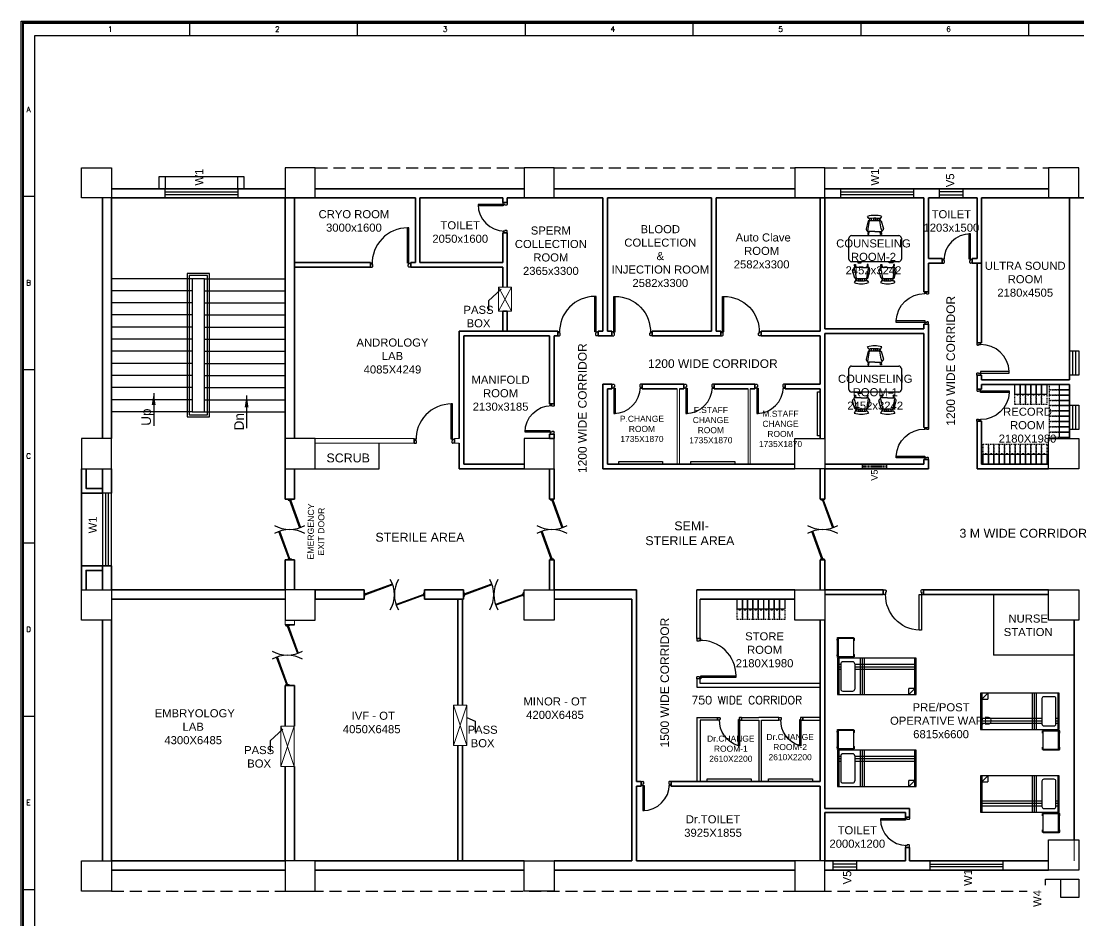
# Model space of a CAD drawing. Extents: x 3485972 to 3601240, y -673889 to -591207.
# Drawn here: x 3551253 to 3577476, y -613507 to -591207 of the extents above; entities that cross this region are included whole.
import ezdxf
from ezdxf.enums import TextEntityAlignment as Align

# ---------------------------------------------------------------- set-up
doc = ezdxf.new("R2010")
doc.units = 0
doc.header["$LTSCALE"] = 6
doc.header["$MEASUREMENT"] = 0
doc.linetypes.add('HIDDEN', pattern=[0.375, 0.25, -0.125])
doc.layers.get('0').update_dxf_attribs({"linetype": 'CONTINUOUS'})
doc.layers.add('AREA', color=193, linetype='CONTINUOUS', plot=False)
for name, color, linetype in [('BLOCK HACTH', 10, 'CONTINUOUS'), ('Chajja', 7, 'CONTINUOUS'), ('COL', 5, 'CONTINUOUS'), ('DOOR', 44, 'CONTINUOUS'), ('furniture', 33, 'CONTINUOUS'), ('JOINERY', 7, 'CONTINUOUS'), ('Railing', 21, 'CONTINUOUS'), ('Staircase', 7, 'CONTINUOUS'), ('TEXT', 181, 'CONTINUOUS'), ('TITLE', 7, 'CONTINUOUS'), ('walls', 252, 'CONTINUOUS'), ('Window', 161, 'CONTINUOUS')]:
    doc.layers.add(name, color=color, linetype=linetype)
for name, color, linetype, lineweight in [('P-Wall', 36, 'CONTINUOUS', 35), ('WALL', 8, 'CONTINUOUS', 35), ('WIN', 151, 'CONTINUOUS', 9)]:
    doc.layers.add(name, color=color, linetype=linetype, lineweight=lineweight)
doc.styles.add('ARI', font='arial.ttf')
doc.styles.add('ARIAL', font='arial.ttf')
doc.styles.add('ROMANS', font='romans.shx')
doc.styles.get("Standard").update_dxf_attribs({"font": 'SIMPLEX'})
doc.dimstyles.new('int. dim', dxfattribs={"dimtxt": 900, "dimasz": 450, "dimexe": 150, "dimexo": 150, "dimgap": 150, "dimtad": 0, "dimdec": 0, "dimzin": 12, "dimdsep": 46, "dimtxsty": 'ARI', "dimblk": 'ARCHTICK', "dimcen": 1.5, "dimdle": 150, "dimclrd": 256, "dimclre": 256, "dimclrt": 7, "dimazin": 0, "dimtfac": 1, "dimtdec": 0, "dimtix": 1, "dimtmove": 2, "dimatfit": 3, "dimfxl": 1, "dimtolj": 1, "dimtzin": 0, "dimlwd": -1, "dimlwe": -1, "dimarcsym": 0})
doc.dimstyles.new('TEXT', dxfattribs={"dimscale": 0, "dimtxt": 500, "dimasz": 100, "dimexe": 75, "dimexo": 100, "dimgap": 50, "dimtad": 0, "dimdec": 0, "dimzin": 0, "dimdsep": 46, "dimtxsty": 'ARIAL', "dimblk": 'OBLIQUE', "dimcen": 0.09, "dimdle": 100, "dimclrd": 256, "dimclre": 256, "dimclrt": 6, "dimadec": 0, "dimazin": 0, "dimtfac": 1, "dimtdec": 0, "dimtofl": 0, "dimtmove": 2, "dimatfit": 3, "dimfxl": 1, "dimfrac": 2, "dimtolj": 1, "dimtzin": 0, "dimarcsym": 0})

# ---------------------------------------------------------------- blocks, each defined once
blk = doc.blocks.new('Z$W@#5624')
at = {"layer": 'DOOR'}
for p, q in [((1770, 446), (949, 745)), ((1779, 470), (957, 769)), ((1122, 709), (1113, 685)), ((1610, 518), (1117, 697)), ((0, 499), (25, 499)), ((0, 400), (0, 499)), ((0, 400), (25, 400)), ((19, 429), (28, 453)), ((19, 429), (840, 130)), ((25, 400), (25, 499)), ((28, 453), (849, 154)), ((183, 369), (192, 393)), ((188, 381), (680, 202)), ((1614, 529), (1606, 506)), ((1779, 470), (1770, 446)), ((1798, 499), (1773, 499)), ((1773, 400), (1773, 499)), ((1798, 400), (1773, 400)), ((1798, 400), (1798, 499)), ((685, 214), (676, 190))]:
    blk.add_line(p, q, dxfattribs=at)
at = {"layer": 'DOOR', "color": 145, "extrusion": (0, 0, -1)}
for centre, start_param, end_param in [((0, 449), -0.523599, 0.523599), ((1798, 449), 2.617994, 3.665191)]:
    blk.add_ellipse(centre, major_axis=(899, 0), ratio=1, start_param=start_param, end_param=end_param, dxfattribs=at)
blk = doc.blocks.new('_Oblique')
at = {"color": 0, "linetype": 'ByBlock', "lineweight": -2}
blk.add_line((-0.5, -0.5), (0.5, 0.5), dxfattribs=at)
blk = doc.blocks.new('1000')
at = {"layer": 'DOOR'}
for p, q in [((0, -111, 0), (0, 0)), ((0, 0), (55, 0, 0)), ((945, 0, 0), (945, -2, 0)), ((1000, 0), (945, 0, 0)), ((1000, -111, 0), (1000, 0)), ((55, -111, 0), (0, -111, 0)), ((55, 0, 0), (55, -3, 0)), ((70, -55, 0), (55, -55, 0)), ((55, -55, 0), (55, -111, 0)), ((55, -111, 0), (55, -1001, 0)), ((111, -111, 0), (55, -111, 0)), ((70, -15, 0), (68, -15, 0)), ((70, -15, 0), (70, -55, 0)), ((111, -1001, 0), (111, -111, 0)), ((930, -15, 0), (930, -55, 0)), ((930, -15, 0), (932, -15, 0)), ((930, -55, 0), (945, -55, 0)), ((945, -55, 0), (945, -111, 0)), ((945, -111, 0), (1000, -111, 0)), ((55, -1001, 0), (111, -1001, 0))]:
    blk.add_line(p, q, dxfattribs=at)
for centre, start_param, end_param in [((55, -15, 0), 3.926897, 5.497693), ((945, -15, 0), -0.785492, 0.785304)]:
    blk.add_ellipse(centre, major_axis=(-8.84, 8.84, 0), ratio=1, start_param=start_param, end_param=end_param, dxfattribs=at)
at = {"layer": 'DOOR', "color": 145}
blk.add_ellipse((71, -128, 0), major_axis=(597, 637, 0), ratio=0.999944, start_param=3.940126, end_param=5.484659, dxfattribs=at)
blk = doc.blocks.new('A$C45A5314D')
at = {"layer": 'furniture', "color": 8, "ltscale": 0.75}
for p, q in [((-1962, 946), (-1950, 946)), ((-1962, 944), (-1950, 944)), ((-1962, 943), (-1950, 943)), ((-1962, 941), (-1950, 941)), ((-1962, 939), (-1950, 939)), ((-1962, 936), (-1950, 936)), ((-1962, 932), (-1950, 932)), ((-1962, 927), (-1950, 927)), ((-1962, 921), (-1950, 921)), ((-1962, 913), (-1950, 913)), ((-1962, 907), (-1950, 907)), ((-1962, 902), (-1950, 902)), ((-1962, 898), (-1950, 898)), ((-1962, 895), (-1950, 895)), ((-1962, 892), (-1950, 892)), ((-1962, 891), (-1950, 891)), ((-1962, 889), (-1950, 889)), ((-1962, 888), (-1950, 888)), ((-1538, 946), (-1550, 946)), ((-1538, 944), (-1550, 944)), ((-1538, 943), (-1550, 943)), ((-1538, 941), (-1550, 941)), ((-1538, 939), (-1550, 939)), ((-1538, 936), (-1550, 936)), ((-1538, 932), (-1550, 932)), ((-1538, 927), (-1550, 927)), ((-1538, 921), (-1550, 921)), ((-1538, 913), (-1550, 913)), ((-1538, 907), (-1550, 907)), ((-1538, 902), (-1550, 902)), ((-1538, 898), (-1550, 898)), ((-1538, 895), (-1550, 895)), ((-1538, 892), (-1550, 892)), ((-1538, 891), (-1550, 891)), ((-1538, 889), (-1550, 889)), ((-1538, 888), (-1550, 888)), ((-1962, 545), (-1950, 545)), ((-1962, 543), (-1950, 543)), ((-1962, 542), (-1950, 542)), ((-1962, 540), (-1950, 540)), ((-1962, 538), (-1950, 538)), ((-1962, 535), (-1950, 535)), ((-1962, 531), (-1950, 531)), ((-1962, 526), (-1950, 526)), ((-1538, 545), (-1550, 545)), ((-1538, 543), (-1550, 543)), ((-1538, 542), (-1550, 542)), ((-1538, 540), (-1550, 540)), ((-1538, 538), (-1550, 538)), ((-1538, 535), (-1550, 535)), ((-1538, 531), (-1550, 531)), ((-1538, 526), (-1550, 526)), ((-1962, 520), (-1950, 520)), ((-1962, 512), (-1950, 512)), ((-1962, 506), (-1950, 506)), ((-1962, 501), (-1950, 501)), ((-1962, 497), (-1950, 497)), ((-1962, 494), (-1950, 494)), ((-1962, 491), (-1950, 491)), ((-1962, 490), (-1950, 490)), ((-1962, 488), (-1950, 488)), ((-1962, 487), (-1950, 487)), ((-1962, 486), (-1950, 486)), ((-1538, 520), (-1550, 520)), ((-1538, 512), (-1550, 512)), ((-1538, 506), (-1550, 506)), ((-1538, 501), (-1550, 501)), ((-1538, 497), (-1550, 497)), ((-1538, 494), (-1550, 494)), ((-1538, 491), (-1550, 491)), ((-1538, 490), (-1550, 490)), ((-1538, 488), (-1550, 488)), ((-1538, 487), (-1550, 487))]:
    blk.add_line(p, q, dxfattribs=at)
at = {"layer": 'furniture', "ltscale": 0.75}
for p, q in [((-1962, 946), (-1950, 946)), ((-1962, 946), (-1962, 887)), ((-1962, 887), (-1950, 887)), ((-1950, 967), (-1550, 967)), ((-1950, 467), (-1950, 967)), ((-1930, 948), (-1930, 487)), ((-1930, 948), (-1550, 948)), ((-1550, 967), (-1550, 467)), ((-1538, 946), (-1550, 946)), ((-1538, 887), (-1550, 887)), ((-1538, 946), (-1538, 887)), ((-1962, 545), (-1950, 545)), ((-1962, 545), (-1962, 486)), ((-1538, 545), (-1550, 545)), ((-1538, 545), (-1538, 486)), ((-1962, 486), (-1950, 486)), ((-1550, 467), (-1950, 467)), ((-1550, 487), (-1930, 487)), ((-1538, 486), (-1550, 486))]:
    blk.add_line(p, q, dxfattribs=at)
at = {"layer": 'furniture'}
for p, q in [((0, 450), (-1950, 450)), ((-1950, 450), (-1950, -450)), ((-1920, 450), (-1920, -450)), ((-1920, 300), (-1869, 300)), ((-1869, 313), (-1869, -313)), ((-1572, 362), (-1820, 362)), ((-1523, 313), (-1523, -313)), ((-1523, 300), (-30, 300)), ((-1377, -450), (-1377, 450)), ((-1327, -450), (-1327, 450)), ((-1277, -450), (-1277, 450)), ((-30, -450), (-30, 450)), ((0, -450), (0, 450)), ((-1920, 241), (-1869, 241)), ((-1920, 182), (-1869, 182)), ((-1523, 241), (-30, 241)), ((-1523, 182), (-30, 182)), ((-1950, -450), (0, -450)), ((-1820, -362), (-1572, -362)), ((-180, -450), (-30, -300)), ((-180, -450), (-180, -300)), ((-30, -300), (-180, -300))]:
    blk.add_line(p, q, dxfattribs=at)
at = {"layer": 'furniture', "ltscale": 0.75}
for centre, start, end in [((-1876, 917), 161.0754, 198.9247), ((-1624, 917), 341.0754, 18.9247), ((-1876, 516), 161.0754, 198.9247), ((-1624, 516), 341.0754, 18.9247)]:
    blk.add_arc(centre, 91.1, start, end, dxfattribs=at)
at = {"layer": 'furniture'}
for centre, start, end in [((-1820, 313), 90, 180), ((-1572, 313), 0, 90), ((-1820, -313), 180, 270), ((-1572, -313), 270, 0)]:
    blk.add_arc(centre, 49.2, start, end, dxfattribs=at)
blk = doc.blocks.new('_ArchTick')
at = {"color": 0, "linetype": 'ByBlock', "const_width": 0.15}
blk.add_lwpolyline([(-0.5, -0.5), (0.5, 0.5)], dxfattribs=at)
blk = doc.blocks.new('A$C66962185')
at = {"layer": 'TITLE', "color": 7}
for p, q in [((30.11, -140930.66), (30.11, -140928.36)), ((60.37, -140930.66), (60.37, -140928.36)), ((90.64, -140930.66), (90.64, -140928.36)), ((120.9, -140930.66), (120.9, -140928.36)), ((151.16, -140930.66), (151.16, -140928.36)), ((181.42, -140930.66), (181.42, -140928.36))]:
    blk.add_line(p, q, dxfattribs=at)
at = {"layer": 'TITLE'}
for p, q in [((2.14, -140930.66), (360.7, -140930.66)), ((2.14, -141176.03), (2.14, -140930.66))]:
    blk.add_line(p, q, dxfattribs=at)
at = {"layer": 'TITLE', "color": 0}
for p, q in [((-0.15, -140959.61), (2.14, -140959.61)), ((-0.15, -140990.86), (2.14, -140990.86)), ((-0.15, -141022.1), (2.14, -141022.1)), ((-0.15, -141053.35), (2.14, -141053.35)), ((0, -141084.59), (2.14, -141084.59))]:
    blk.add_line(p, q, dxfattribs=at)
at = {"layer": 'TITLE', "color": 7, "const_width": 0.355}
blk.add_lwpolyline([(363, -140928.36), (363, -141178.33), (0, -141178.33), (0, -140928.36)], close=True, dxfattribs=at)
at = {"layer": 'TITLE', "color": 7, "style": 'ROMANS'}
for s, p in [('1', (15.75, -140929.48)), ('2', (45.89, -140929.48)), ('3', (76.15, -140929.48)), ('4', (106.41, -140929.48)), ('5', (136.67, -140929.48)), ('6', (166.94, -140929.48))]:
    blk.add_text(s, height=0.952, dxfattribs=at).set_placement(p, align=Align.MIDDLE)
at = {"layer": 'TITLE', "color": 0, "style": 'ROMANS'}
for s, p in [('A', (1.02, -140943.96)), ('B', (1.02, -140975.21)), ('C', (1.02, -141006.45)), ('D', (1.02, -141037.7)), ('E', (1.02, -141068.94))]:
    blk.add_text(s, height=0.952, dxfattribs=at).set_placement(p, align=Align.MIDDLE)
blk = doc.blocks.new('Z$W@#1841')
at = {"layer": 'DOOR'}
blk.add_lwpolyline([(482, 633), (482, -167), (533, -167), (533, 633)], close=True, dxfattribs=at)
for points in [[(-254, -218), (-268, -218), (-268, -167), (-317, -167), (-317, -267), (-268, -267), (-268, -265, 0.414214), (-256, -254), (-254, -254)], [(519, -218), (533, -218), (533, -167), (583, -167), (583, -267), (533, -267), (533, -265, -0.414214), (522, -254), (519, -254)]]:
    blk.add_lwpolyline(points, format="xyb", close=True, dxfattribs=at)
at = {"layer": 'DOOR', "color": 145}
blk.add_arc((518, -152), 786, 92.6177, 181.1129, dxfattribs=at)
blk = doc.blocks.new('750')
at = {"layer": 'DOOR'}
for p, q in [((-50, 705), (-47.5, 705)), ((-35, 690), (-35, 692.5)), ((-50, 45), (-47.5, 45)), ((-35, 60), (-35, 57.5)), ((50, 45), (50, 80)), ((50, 80), (675, 80)), ((50, 45), (675, 45)), ((675, 45), (675, 80))]:
    blk.add_line(p, q, dxfattribs=at)
for points in [[(15, 690), (15, 705), (50, 705), (50, 750), (-50, 750), (-50, 705)], [(-35, 690), (15, 690)], [(15, 60), (15, 45), (50, 45), (50, 0), (-50, 0), (-50, 45)], [(-35, 60), (15, 60)]]:
    blk.add_lwpolyline(points, dxfattribs=at)
for centre, start, end in [((-35, 705), 180, 270), ((-35, 45), 90, 180)]:
    blk.add_arc(centre, 12.5, start, end, dxfattribs=at)
at = {"layer": 'DOOR', "color": 145}
blk.add_arc((15, 45), 660, 0, 90, dxfattribs=at)
blk = doc.blocks.new('A$C19B8274B')
at = {"layer": 'DOOR'}
for p, q in [((-45, 925), (-80, 925)), ((-80, 50), (-80, 925)), ((-45, 50), (-45, 925)), ((-45, 50), (-80, 50)), ((-955, -50), (-955, -47.5)), ((-940, -35), (-942.5, -35)), ((-60, -35), (-57.5, -35)), ((-45, -50), (-45, -47.5))]:
    blk.add_line(p, q, dxfattribs=at)
for points in [[(-940, 15), (-955, 15), (-955, 50), (-1000, 50), (-1000, -50), (-955, -50)], [(-940, -35), (-940, 15)], [(-60, 15), (-45, 15), (-45, 50), (0, 50), (0, -50), (-45, -50)], [(-60, -35), (-60, 15)]]:
    blk.add_lwpolyline(points, dxfattribs=at)
at = {"layer": 'DOOR', "color": 145}
blk.add_arc((-80, 50), 875, 90, 182.29244, dxfattribs=at)
at = {"layer": 'DOOR'}
for centre, start, end in [((-955, -35), 270, 0), ((-45, -35), 180, 270)]:
    blk.add_arc(centre, 12.5, start, end, dxfattribs=at)
blk = doc.blocks.new('600')
at = {"layer": 'DOOR'}
blk.add_lwpolyline([(3496827, -614415), (3496829, -615066), (3496858, -615066), (3496858, -614415)], close=True, dxfattribs=at)
for points in [[(3496371, -615066), (3496357, -615066), (3496357, -615046), (3496307, -615046), (3496307, -615116), (3496357, -615116), (3496357, -615114, 0.414214), (3496368, -615102), (3496371, -615102)], [(3496844, -615066), (3496858, -615066), (3496858, -615046), (3496907, -615046), (3496907, -615116), (3496858, -615116), (3496858, -615114, -0.414214), (3496847, -615102), (3496844, -615102)]]:
    blk.add_lwpolyline(points, format="xyb", close=True, dxfattribs=at)
at = {"layer": 'furniture', "linetype": 'ByBlock'}
blk.add_arc((3497016, -615047), 659, 106.6562, 181.6858, dxfattribs=at)
blk = doc.blocks.new('Desk - 30 x 60 in.')
at = {"linetype": 'Continuous'}
for p, q in [((-26.999995, 0), (26.999995, 0)), ((-29.999995, -27), (-29.999995, -3)), ((29.999995, -3), (29.999995, -27)), ((26.999995, -30), (-26.999995, -30)), ((-20.000005, -30), (-20.000005, -31)), ((-20.000005, -31), (-16.000005, -31)), ((-16.000005, -31), (-16.000005, -30)), ((15.999995, -31), (15.999995, -30)), ((19.999995, -31), (15.999995, -31)), ((19.999995, -30), (19.999995, -31))]:
    blk.add_line(p, q, dxfattribs=at)
for centre, start, end in [((-26.499995, -3.5), 98.1301, 171.8699), ((26.499995, -3.5), 8.130102, 81.8699), ((-26.499995, -26.5), 188.1301, 261.8699), ((26.499995, -26.5), 278.1301, 351.8699)]:
    blk.add_arc(centre, 3.535534, start, end, dxfattribs=at)
blk = doc.blocks.new('Chair - Rocking')
at = {"linetype": 'Continuous'}
for p, q in [((-9, -7.5), (-12, -18.49999)), ((-8, -4.5), (-10, -1.5)), ((-7, -7.5), (-9, -7.5)), ((-9, -18.49999), (-7, -7.5)), ((-8.23428, -6.99939), (-8.3093, -7.47958)), ((-8.23041, -7), (8.23915, -7)), ((-7.5, -4.5), (-7, -7)), ((-6.5, -7), (-7.02225, -4.43)), ((-4.5, -7), (-4.96674, -4.19951)), ((-4, -7), (-4.40532, -4.16272)), ((-1.5, -4.05012), (-1.5, -7)), ((-1, -7), (-1, -4.05012)), ((1, -7), (1, -4.04655)), ((1.5, -4.05012), (1.5, -7)), ((4, -7), (4.40187, -4.18694)), ((4.5, -7), (4.96761, -4.19437)), ((6.5, -7), (7, -4.4057)), ((7.5, -4.5), (7, -7)), ((7, -7.5), (9, -7.5)), ((9, -18.49999), (7, -7.5)), ((8, -4.5), (10, -1.5)), ((8.31071, -7.48854), (8.23449, -7.00073)), ((9, -7.5), (12, -18.49999)), ((-10.36644, -20.64523), (-10.5, -21.49999)), ((-9, -22.49999), (-9.5, -26.49999)), ((0, -22.49999), (-9.5, -22.49999)), ((-9.5, -26.49999), (-8, -26.49999)), ((-8, -26.49999), (-7.5, -22.49999)), ((0, -22.49999), (9.5, -22.49999)), ((8, -26.49999), (7.5, -22.49999)), ((9.5, -26.49999), (8, -26.49999)), ((9, -22.49999), (9.5, -26.49999)), ((10.5, -21.49999), (10.3575, -20.58798))]:
    blk.add_line(p, q, dxfattribs=at)
for centre, radius, start, end in [((0, -34.08333), 34.08333, 72.93847, 107.0615), ((0, -68.25004), 64.25, 93.92211, 97.15267), ((0, -68.25004), 64.25, 82.84733, 93.92211), ((-10.5, -18.99999), 1.58114, 161.5651, 18.43495), ((-9.5, -21.49999), 1, 180, 270), ((10.5, -18.99999), 1.58114, 161.5651, 18.43495), ((9.5, -21.49999), 1, 270, 0)]:
    blk.add_arc(centre, radius, start, end, dxfattribs=at)
blk = doc.blocks.new('File Cabinet - Letter')
at = {"linetype": 'Continuous'}
for p, q in [((0, 0), (15, 0)), ((0, -28.5), (0, 0)), ((15, 0), (15, -28.5)), ((15, -28.5), (0, -28.5)), ((0, -29.5), (0, -28.5)), ((5.5, -28.5), (5.5, -29.5)), ((5.5, -29.5), (9.5, -29.5)), ((9.5, -29.5), (9.5, -28.5)), ((0, -33.5), (0, -31.5)), ((0, -37.5), (0, -35.5)), ((0, -41.5), (0, -39.5)), ((0, -45.5), (0, -43.5)), ((0, -49.5), (0, -47.5)), ((0, -53.5), (0, -51.5)), ((0, -57), (0, -55.5)), ((2.5, -57), (0, -57)), ((6.5, -57), (4.5, -57)), ((10.5, -57), (8.5, -57)), ((15, -57), (12.5, -57)), ((15, -30.5), (15, -32.5)), ((15, -34.5), (15, -36.5)), ((15, -38.5), (15, -40.5)), ((15, -42.5), (15, -44.5)), ((15, -46.5), (15, -48.5)), ((15, -50.5), (15, -52.5)), ((15, -54.5), (15, -57))]:
    blk.add_line(p, q, dxfattribs=at)

msp = doc.modelspace()

# ---------------------------------------------------------------- linework, layer by layer
at = {"layer": 'AREA'}
for points in [[(3551252.7, -591208), (3601240.3, -591207.2), (3601240.3, -625655.9), (3551252.7, -625656.7)], [(3551295.5, -591250.8), (3601197.6, -591249.9), (3601197.6, -625613.1), (3551295.5, -625613.9)]]:
    msp.add_lwpolyline(points, close=True, dxfattribs=at)
at = {"layer": 'BLOCK HACTH', "color": 7}
msp.add_lwpolyline([(3555496.1, -600890), (3555796.1, -600890), (3555796.1, -597590), (3555496.1, -597590)], close=True, dxfattribs=at)
at = {"layer": 'Chajja', "linetype": 'HIDDEN', "ltscale": 200}
for p, q in [((3558546.1, -594840), (3563721.1, -594840)), ((3564471.1, -594840), (3570431.1, -594840)), ((3571181.1, -594840), (3576726.1, -594840)), ((3553496.1, -612770), (3576196.1, -612770))]:
    msp.add_line(p, q, dxfattribs=at)
at = {"layer": 'Chajja', "color": 8, "linetype": 'ByBlock'}
msp.add_line((3554821.1, -595060), (3556621.1, -595060), dxfattribs=at)
at = {"layer": 'Chajja', "color": 7, "linetype": 'ByBlock'}
for p, q in [((3576646.1, -612475.1), (3577026.1, -612475.1)), ((3576646.1, -612620), (3576646.1, -612475.1))]:
    msp.add_line(p, q, dxfattribs=at)
for points in [[(3554671.1, -595360), (3554671.1, -595060), (3554821.1, -595060), (3554821.1, -595360)], [(3556621.1, -595360), (3556621.1, -595060), (3556771.1, -595060), (3556771.1, -595360)]]:
    msp.add_lwpolyline(points, dxfattribs=at)
at = {"layer": 'COL'}
for points in [[(3553496.1, -595590), (3552746.1, -595590), (3552746.1, -594840), (3553496.1, -594840)], [(3557796.1, -595590), (3558546.1, -595590), (3558546.1, -594840), (3557796.1, -594840)], [(3563721.1, -595590), (3564471.1, -595590), (3564471.1, -594840), (3563721.1, -594840)], [(3570431.1, -595590), (3571181.1, -595590), (3571181.1, -594840), (3570431.1, -594840)], [(3576726.1, -595590), (3577476.1, -595590), (3577476.1, -594840), (3576726.1, -594840)], [(3552746.1, -602305), (3553496.1, -602305), (3553496.1, -601555), (3552746.1, -601555)], [(3557796.1, -602305), (3558546.1, -602305), (3558546.1, -601555), (3557796.1, -601555)], [(3564471.1, -602305), (3564471.1, -601555), (3563721.1, -601555), (3563721.1, -602305)], [(3570431.1, -602305), (3570431.1, -601555), (3571181.1, -601555), (3571181.1, -602305)], [(3552746.1, -605305), (3553496.1, -605305), (3553496.1, -606055), (3552746.1, -606055)], [(3557796.1, -606055), (3558546.1, -606055), (3558546.1, -605305), (3557796.1, -605305)], [(3563721.1, -605305), (3564471.1, -605305), (3564471.1, -606055), (3563721.1, -606055)], [(3570431.1, -605305), (3571181.1, -605305), (3571181.1, -606055), (3570431.1, -606055)], [(3577476.1, -611500.1), (3577476.1, -612250.1), (3576726.1, -612250.1), (3576726.1, -611500.1)], [(3552746.1, -612020), (3553496.1, -612020), (3553496.1, -612770), (3552746.1, -612770)], [(3557796.1, -612770), (3558546.1, -612770), (3558546.1, -612020), (3557796.1, -612020)], [(3563721.1, -612020), (3564471.1, -612020), (3564471.1, -612770), (3563721.1, -612770)], [(3571181.1, -612020), (3570431.1, -612020), (3570431.1, -612770), (3571181.1, -612770)], [(3577026.1, -612925.1), (3577026.1, -612475.1), (3577476.1, -612475.1), (3577476.1, -612925.1)]]:
    msp.add_lwpolyline(points, close=True, dxfattribs=at)
at = {"layer": 'COL', "elevation": 0}
for points in [[(3576726.1, -602305), (3576726.1, -601555), (3577476.1, -601555), (3577476.1, -602305)], [(3576726.1, -605305), (3577476.1, -605305), (3577476.1, -606055), (3576726.1, -606055)]]:
    msp.add_lwpolyline(points, close=True, dxfattribs=at)
at = {"layer": 'furniture'}
for p, q in [((3571000.2, -601485.1), (3571000.2, -600396.6)), ((3571000.2, -600396.6), (3571066.1, -600396.6)), ((3571066.1, -601485.1), (3571000.2, -601485.1)), ((3566068.4, -602190), (3566068.4, -602124)), ((3566068.4, -602124), (3567156.9, -602124)), ((3567156.9, -602124), (3567156.9, -602190)), ((3567857.8, -602190), (3567857.8, -602124)), ((3567857.8, -602124), (3568946.4, -602124)), ((3568946.4, -602124), (3568946.4, -602190)), ((3568259.4, -610050), (3568259.4, -609984)), ((3568259.4, -609984), (3569347.9, -609984)), ((3569347.9, -609984), (3569347.9, -610050)), ((3569783.2, -610050), (3569783.2, -609984)), ((3569783.2, -609984), (3570871.7, -609984)), ((3570871.7, -609984), (3570871.7, -610050))]:
    msp.add_line(p, q, dxfattribs=at)
at = {"layer": 'furniture', "linetype": 'Continuous'}
for p, q in [((3560126.1, -602305), (3560126.1, -601670)), ((3558546.1, -602305), (3560126.1, -602305)), ((3575361.1, -605420), (3575361.1, -606920)), ((3577361.1, -606920), (3575361.1, -606920))]:
    msp.add_line(p, q, dxfattribs=at)
at = {"layer": 'P-Wall', "lineweight": 0}
for p, q in [((3567521.1, -600320), (3567521.1, -602190)), ((3567571.1, -600320), (3567571.1, -602190)), ((3569281.1, -600320), (3569281.1, -602190)), ((3569331.1, -600320), (3569331.1, -602190))]:
    msp.add_line(p, q, dxfattribs=at)
at = {"layer": 'Railing'}
for points in [[(3555371.1, -601015), (3555921.1, -601015), (3555921.1, -597465), (3555371.1, -597465)], [(3555421.1, -600965), (3555871.1, -600965), (3555871.1, -597515), (3555421.1, -597515)]]:
    msp.add_lwpolyline(points, close=True, dxfattribs=at)
at = {"layer": 'Staircase', "color": 7, "linetype": 'Continuous'}
for p, q in [((3555496.1, -597590), (3553496.1, -597590)), ((3555796.1, -597590), (3557796.1, -597590)), ((3555496.1, -597890), (3553496.1, -597890)), ((3555796.1, -597890), (3557796.1, -597890)), ((3555496.1, -598190), (3553496.1, -598190)), ((3555796.1, -598190), (3557796.1, -598190)), ((3555496.1, -598490), (3553496.1, -598490)), ((3555796.1, -598490), (3557796.1, -598490)), ((3555496.1, -598790), (3553496.1, -598790)), ((3555796.1, -598790), (3557796.1, -598790)), ((3555496.1, -599090), (3553496.1, -599090)), ((3555796.1, -599090), (3557796.1, -599090)), ((3555496.1, -599390), (3553496.1, -599390)), ((3555796.1, -599390), (3557796.1, -599390)), ((3555496.1, -599690), (3553496.1, -599690)), ((3555796.1, -599690), (3557796.1, -599690)), ((3555496.1, -599990), (3553496.1, -599990)), ((3555796.1, -599990), (3557796.1, -599990)), ((3555496.1, -600290), (3553496.1, -600290)), ((3555796.1, -600290), (3557796.1, -600290)), ((3555496.1, -600590), (3553496.1, -600590)), ((3555796.1, -600590), (3557796.1, -600590)), ((3555496.1, -600890), (3553496.1, -600890)), ((3555796.1, -600890), (3557796.1, -600890))]:
    msp.add_line(p, q, dxfattribs=at)
at = {"layer": 'WALL', "linetype": 'ByBlock'}
for p, q in [((3557796.1, -595360), (3553496.1, -595360)), ((3563721.1, -595360), (3558546.1, -595360)), ((3570431.1, -595360), (3564471.1, -595360)), ((3576726.1, -595360), (3571181.1, -595360)), ((3553266.1, -595590), (3553266.1, -601555)), ((3553496.1, -595590), (3553496.1, -601555)), ((3557796.1, -595590), (3553496.1, -595590)), ((3557796.1, -595590), (3557796.1, -601555)), ((3558026.1, -595590), (3558026.1, -601555)), ((3558026.1, -595590), (3558026.1, -601555)), ((3561026.1, -595590), (3558546.1, -595590)), ((3561026.1, -597190), (3561026.1, -595590)), ((3563191.1, -595590), (3561141.1, -595590)), ((3561141.1, -597190), (3561141.1, -595590)), ((3563191.1, -595705), (3563191.1, -595590)), ((3563306.1, -595705), (3563191.1, -595705)), ((3563306.1, -595705), (3563306.1, -595590)), ((3565671.1, -595590), (3563306.1, -595590)), ((3565671.1, -598890), (3565671.1, -595590)), ((3565786.1, -598890), (3565786.1, -595590)), ((3568368.6, -595590), (3565786.1, -595590)), ((3568368.6, -598890), (3568368.6, -595590)), ((3570431.1, -595590), (3568483.6, -595590)), ((3568483.6, -598890), (3568483.6, -595590)), ((3571066.1, -597205), (3571066.1, -595590)), ((3573633.3, -595590), (3571181.1, -595590)), ((3571181.1, -598832.5), (3571181.1, -595590)), ((3573633.3, -595590), (3573633.3, -597917.5)), ((3573748.3, -595590), (3573748.3, -597090)), ((3574951.3, -595590), (3574951.3, -597090)), ((3575066.3, -595590), (3575066.3, -597205)), ((3577246.2, -600095), (3577246.1, -595590)), ((3563191.1, -597190), (3563191.1, -596455)), ((3563306.1, -596455), (3563191.1, -596455)), ((3563306.1, -597306), (3563306.1, -596455)), ((3573748.3, -597090), (3574083.3, -597090)), ((3574083.3, -597205), (3574083.3, -597090)), ((3574833.3, -597090), (3574951.3, -597090)), ((3574833.3, -597205), (3574833.3, -597090)), ((3559911.1, -597190), (3558026.1, -597190)), ((3559911.1, -597306), (3558026.1, -597306)), ((3559911.1, -597306), (3559911.1, -597190)), ((3561026.1, -597190), (3560911.1, -597190)), ((3560911.1, -597306), (3560911.1, -597190)), ((3563191.1, -597306), (3560911.1, -597306)), ((3563191.1, -597190), (3561141.1, -597190)), ((3563191.1, -597306), (3563191.1, -597798)), ((3563306.1, -597306), (3563306.1, -597798)), ((3571066.1, -598890), (3571066.1, -597205)), ((3573748.3, -597205), (3573748.3, -597917.5)), ((3573748.3, -597205), (3574083.3, -597205)), ((3574833.3, -597205), (3575066.3, -597205)), ((3574951.3, -597205), (3574951.3, -599180)), ((3575066.3, -597205), (3575066.3, -599180)), ((3573748.3, -597917.5), (3573633.3, -597917.5)), ((3563191.1, -598890, -101230.8), (3563191.1, -598398, -101230.8)), ((3563306.1, -598398), (3563191.1, -598398, -101230.8)), ((3563306.1, -598890), (3563306.1, -598398)), ((3564557, -598890), (3562111.1, -598890)), ((3562111.1, -601555), (3562111.1, -598890)), ((3564557, -598890), (3564557, -599005)), ((3565671.1, -598890), (3565557, -598890)), ((3565557, -598890), (3565557, -599005)), ((3565671.1, -598890), (3565557, -598890)), ((3565900.2, -598890), (3565786.1, -598890)), ((3565900.2, -598890), (3565900.2, -599005)), ((3568368.6, -598890), (3566900.2, -598890)), ((3566900.2, -598890), (3566900.2, -599005)), ((3568597.7, -598890), (3568483.6, -598890)), ((3568597.7, -598890), (3568597.7, -599005)), ((3571066.1, -598890), (3569597.7, -598890)), ((3569597.7, -598890), (3569597.7, -599005)), ((3573633.3, -598832.5), (3571181.1, -598832.5)), ((3573633.3, -598717.5), (3573633.3, -598832.5)), ((3573748.3, -598717.5), (3573633.3, -598717.5)), ((3573748.3, -598717.5), (3573748.3, -601275)), ((3564356.1, -599005), (3562226.1, -599005)), ((3562226.1, -602190), (3562226.1, -599005)), ((3564356.1, -600690), (3564356.1, -599005)), ((3564557, -599005), (3564471.1, -599005)), ((3564471.1, -600690), (3564471.1, -599005)), ((3565900.2, -599005), (3565557, -599005)), ((3568597.7, -599005), (3566900.2, -599005)), ((3571066.1, -599005), (3569597.7, -599005)), ((3571066.1, -600205), (3571066.1, -599005)), ((3573633.3, -598947.5), (3571181.1, -598947.5)), ((3571181.1, -601555), (3571181.1, -598947.5)), ((3573633.3, -598947.5), (3573633.3, -601275)), ((3574951.3, -599180), (3575066.3, -599180)), ((3574951.3, -599980), (3574951.3, -600325)), ((3574951.3, -599980), (3575066.3, -599980)), ((3575066.3, -599980), (3575066.3, -600095)), ((3565671.1, -602305), (3565671.1, -600205)), ((3565901.1, -600205), (3565671.1, -600205)), ((3565901.1, -600320), (3565901.1, -600205)), ((3567686.1, -600205), (3566651.1, -600205)), ((3566651.1, -600320), (3566651.1, -600205)), ((3567686.1, -600320), (3567686.1, -600205)), ((3569446.1, -600205), (3568436.1, -600205)), ((3568436.1, -600320), (3568436.1, -600205)), ((3569446.1, -600320), (3569446.1, -600205)), ((3571066.1, -600205), (3570196.1, -600205)), ((3570196.1, -600320), (3570196.1, -600205)), ((3575066.3, -600095), (3577246.1, -600095)), ((3575066.3, -600210), (3577246.1, -600210)), ((3575066.3, -600210), (3575066.3, -600325)), ((3577246.2, -601555), (3577246.2, -600210)), ((3565786.1, -602190), (3565786.1, -600320)), ((3565901.1, -600320), (3565786.1, -600320)), ((3567521.1, -600320), (3566651.1, -600320)), ((3567686.1, -600320), (3567571.1, -600320)), ((3569281.1, -600320), (3568436.1, -600320)), ((3569446.1, -600320), (3569331.1, -600320)), ((3571066.1, -600320), (3570196.1, -600320)), ((3571066.1, -601555), (3571066.1, -600320)), ((3574951.3, -600325), (3575066.3, -600325)), ((3564356.1, -600690), (3564471.1, -600690)), ((3574951.3, -601125), (3574951.3, -602305)), ((3574951.3, -601125), (3575066.3, -601125)), ((3575066.3, -601125), (3575066.3, -602190)), ((3560996.1, -601671), (3560996.1, -601555)), ((3561996.1, -601671), (3561996.1, -601555)), ((3564356.1, -601555), (3564356.1, -601440)), ((3564356.1, -601440), (3564471.1, -601440)), ((3564356.1, -601555), (3564471.1, -601555)), ((3564471.1, -601440), (3564471.1, -601555)), ((3562111.1, -602305), (3562111.1, -601670)), ((3573633.3, -602075), (3573633.3, -602190)), ((3573633.3, -602075), (3573633.3, -602190)), ((3573748.3, -602075), (3573633.3, -602075)), ((3573748.3, -602075), (3573748.3, -602305)), ((3553266.1, -602305), (3553266.1, -602905)), ((3553496.1, -602305), (3553496.1, -602905)), ((3557796.1, -602306), (3557796.1, -602305)), ((3557796.1, -603055.5), (3557796.1, -602306)), ((3558026.1, -603055.5), (3558026.1, -602306)), ((3563721.1, -602305), (3562111.1, -602305)), ((3563721.1, -602190), (3562226.1, -602190)), ((3564356.1, -603055), (3564356.1, -602305)), ((3564471.1, -603055), (3564471.1, -602305)), ((3565671.1, -602305), (3570431.1, -602305)), ((3565786.1, -602190), (3570431.1, -602190)), ((3571066.1, -603055), (3571066.1, -602305)), ((3573633.3, -602190), (3571181.1, -602190)), ((3571181.1, -603055), (3571181.1, -602305)), ((3573748.3, -602305), (3571181.1, -602305)), ((3574951.3, -602305), (3576726.1, -602305)), ((3575066.3, -602190), (3576726.1, -602190)), ((3552746.1, -602905), (3552746.1, -604705)), ((3558026.1, -603055.5), (3557796.1, -603055.5)), ((3564471.1, -603055), (3564356.1, -603055)), ((3571181.1, -603055), (3571066.1, -603055)), ((3553266.1, -604705), (3553266.1, -605305)), ((3553496.1, -604705), (3553496.1, -605305)), ((3557796.1, -605305), (3557796.1, -604555.5)), ((3558026.1, -604555.5), (3557796.1, -604555.5)), ((3558026.1, -605305), (3558026.1, -604555.5)), ((3564356.1, -605305), (3564356.1, -604555)), ((3564471.1, -604555), (3564356.1, -604555)), ((3564471.1, -604555), (3564471.1, -605305)), ((3571066.1, -605305), (3571066.1, -604555)), ((3571181.1, -604555), (3571066.1, -604555)), ((3571181.1, -604555), (3571181.1, -605305)), ((3553496.1, -605305), (3557796.1, -605305)), ((3558546.1, -605535), (3558546.1, -605305)), ((3558546.1, -605305), (3559756.1, -605305)), ((3558546.1, -605305), (3558546.1, -605305)), ((3559756.1, -605535), (3559756.1, -605305)), ((3561256.1, -605535), (3561256.1, -605305)), ((3561256.1, -605305), (3562221.1, -605305)), ((3562221.1, -605305), (3562221.1, -605535)), ((3564471.1, -605305), (3566506.1, -605305)), ((3566506.1, -605305), (3566506.1, -610050)), ((3568001.1, -605305), (3570431.1, -605305)), ((3572628.5, -605305, 0), (3571181.1, -605305)), ((3572628.5, -605420, 0), (3571181.1, -605420)), ((3572628.5, -605420, 0), (3572628.5, -605305, 0)), ((3573628.5, -605420, 0), (3573628.5, -605305, 0)), ((3576726.1, -605305, 0), (3573628.5, -605305, 0)), ((3576726.1, -605420, 0), (3573628.5, -605420, 0)), ((3553496.1, -605535), (3557796.1, -605535)), ((3558546.1, -605535), (3559756.1, -605535)), ((3558546.1, -605535), (3558546.1, -605535)), ((3561256.1, -605535), (3562221.1, -605535)), ((3562076.1, -605535), (3562076.1, -608162.5)), ((3562191.1, -605535), (3562191.1, -608162.5)), ((3564471.1, -605535), (3566391.1, -605535)), ((3564471.1, -605535), (3564471.1, -605535)), ((3566391.1, -605535), (3566391.1, -612020)), ((3570431.1, -605535), (3568091.1, -605535)), ((3553266.1, -606055), (3553266.1, -612020)), ((3553266.1, -606055), (3553266.1, -612020)), ((3553496.1, -606055), (3553496.1, -612020)), ((3553496.1, -606055), (3553496.1, -612020)), ((3557796.1, -606170), (3558026.1, -606170)), ((3571066.1, -606055), (3571066.1, -610050)), ((3571181.1, -606055), (3571181.1, -610720)), ((3577361.1, -611500.1), (3577361.1, -606055)), ((3557796.1, -607670), (3557796.1, -608682.5)), ((3557796.1, -607670), (3558026.1, -607670)), ((3558026.1, -607670), (3558026.1, -608682.5)), ((3562076.1, -609162.5), (3562076.1, -612020)), ((3562191.1, -609162.5), (3562191.1, -612020)), ((3557796.1, -609682.5), (3557796.1, -612020)), ((3558026.1, -609682.5), (3558026.1, -612020)), ((3566621.1, -610050), (3566506.1, -610050)), ((3566506.1, -610165), (3566506.1, -612020)), ((3566621.1, -610165), (3566506.1, -610165)), ((3566621.1, -610050), (3566621.1, -610165)), ((3567706.1, -610050), (3567371.1, -610050)), ((3567371.1, -610050), (3567371.1, -610165)), ((3571066.1, -610165), (3567371.1, -610165)), ((3567706.1, -610050), (3567821.1, -610050)), ((3571066.1, -610050), (3567821.1, -610050)), ((3571066.1, -610165), (3571066.1, -612020)), ((3571181.1, -610720), (3573181.1, -610720)), ((3573181.1, -610720), (3573281.1, -610720)), ((3573281.1, -610720), (3573281.1, -610935)), ((3571181.1, -610820), (3571181.1, -612020)), ((3571181.1, -610820), (3573181.1, -610820)), ((3573181.1, -610935), (3573181.1, -610820)), ((3573281.1, -610935), (3573181.1, -610935)), ((3573181.1, -611685), (3573281.1, -611685)), ((3573181.1, -611685), (3573181.1, -612020)), ((3573281.1, -611685), (3573281.1, -612020)), ((3553496.1, -612020), (3557796.1, -612020)), ((3558546.1, -612020), (3563721.1, -612020)), ((3564471.1, -612020), (3566391.1, -612020)), ((3566506.1, -612020), (3570431.1, -612020)), ((3571181.1, -612020), (3572546.1, -612020)), ((3572546.1, -612020), (3572661.1, -612020)), ((3572661.1, -612020), (3573181.1, -612020)), ((3573281.1, -612020), (3576726.1, -612020)), ((3553496.1, -612250), (3557796.1, -612250)), ((3558546.1, -612250), (3563721.1, -612250)), ((3564471.1, -612250), (3570431.1, -612250)), ((3571181.1, -612250), (3576726.1, -612250))]:
    msp.add_line(p, q, dxfattribs=at)
at = {"layer": 'WALL', "lineweight": 0}
for p, q in [((3560206.1, -595590), (3558026.1, -595590)), ((3574951.3, -595590), (3573748.3, -595590)), ((3576726.1, -595590), (3575066.3, -595590)), ((3571066.1, -597205), (3571066.1, -597205)), ((3562226.1, -598890), (3564356.1, -598890)), ((3562226.1, -599005), (3564356.1, -599005)), ((3573748.3, -601275), (3573633.3, -601275)), ((3558546.1, -601555), (3560996.1, -601555)), ((3561996.1, -601555), (3562111.1, -601555)), ((3558546.1, -601670), (3560996.1, -601670)), ((3561996.1, -601670), (3562111.1, -601670)), ((3557911.1, -602305), (3558141.1, -602305)), ((3563721.1, -602305), (3564471.1, -602305)), ((3557796.1, -606055), (3557796.1, -606170)), ((3558026.1, -606055), (3558026.1, -606170)), ((3577361.1, -610520), (3577361.1, -612020)), ((3570546.1, -612020), (3570801.1, -612020))]:
    msp.add_line(p, q, dxfattribs=at)
at = {"layer": 'WALL', "linetype": 'ByBlock'}
for points in [[(3557796.1, -602305), (3557796.1, -595590), (3560626.1, -595590)], [(3569918.5, -595590), (3573633.3, -595590)], [(3573748.3, -595590), (3574951.3, -595590)], [(3575066.3, -595590), (3580476.1, -595590), (3580476.1, -601555)], [(3552746.1, -602305), (3552746.1, -602905), (3553266.1, -602905)], [(3552861.1, -602305), (3552861.1, -602790), (3553266.1, -602790)], [(3552746.1, -605305), (3552746.1, -604705), (3553266.1, -604705)], [(3552861.1, -605305), (3552861.1, -604820), (3553266.1, -604820)]]:
    msp.add_lwpolyline(points, dxfattribs=at)
at = {"layer": 'walls', "color": 7, "linetype": 'Continuous'}
for p, q in [((3553496.1, -602905), (3553266.1, -602905)), ((3553496.1, -604705), (3553266.1, -604705))]:
    msp.add_line(p, q, dxfattribs=at)
at = {"layer": 'walls', "linetype": 'ByBlock'}
for p, q in [((3568001.1, -605535), (3568001.1, -605305)), ((3568001.1, -606510), (3568001.1, -605535)), ((3568091.1, -606510), (3568091.1, -605535)), ((3568001.1, -606510), (3568091.1, -606510)), ((3568091.1, -607510), (3568001.1, -607510)), ((3568001.1, -607510), (3568001.1, -607715)), ((3568091.1, -607625), (3568091.1, -607510)), ((3568001.1, -607715), (3571066.1, -607715)), ((3571066.1, -607625), (3568091.1, -607625)), ((3571066.1, -607715), (3571066.1, -607625)), ((3568001.1, -608465), (3568001.1, -610050)), ((3568001.1, -608465), (3568516.1, -608465)), ((3568091.1, -608535), (3568091.1, -610050)), ((3568516.1, -608535), (3568091.1, -608535)), ((3568516.1, -608465), (3568516.1, -608535)), ((3569116.1, -608465), (3569541.1, -608465)), ((3569116.1, -608465), (3569116.1, -608535)), ((3569116.1, -608535), (3569541.1, -608535)), ((3570036.1, -608465), (3569541.1, -608465)), ((3569541.1, -608535), (3569541.1, -610050)), ((3569611.1, -610050), (3569611.1, -608535)), ((3569611.1, -608535), (3570036.1, -608535)), ((3570036.1, -608535), (3570036.1, -608465)), ((3571066.1, -608465), (3570636.1, -608465)), ((3570636.1, -608465), (3570636.1, -608535)), ((3570636.1, -608535), (3571066.1, -608535)), ((3571066.1, -608535), (3571066.1, -608465)), ((3569541.1, -610050), (3569611.1, -610050))]:
    msp.add_line(p, q, dxfattribs=at)
at = {"layer": 'WIN', "color": 8, "linetype": 'Continuous'}
for p, q in [((3563413.6, -598398, -50615.4), (3563083.6, -597798, -50615.4)), ((3563083.6, -598398, -50615.4), (3563413.6, -597798, -50615.4)), ((3562301.3, -609162.5), (3561971.3, -608162.5)), ((3561971.3, -609162.5), (3562301.3, -608162.5)), ((3558018.6, -609682.5), (3557688.6, -608682.5)), ((3557688.6, -609682.5), (3558018.6, -608682.5))]:
    msp.add_line(p, q, dxfattribs=at)
at = {"layer": 'WIN', "linetype": 'Continuous', "elevation": -50615.4}
msp.add_lwpolyline([(3563083.6, -598398), (3563413.6, -598398), (3563413.6, -597798), (3563083.6, -597798)], close=True, dxfattribs=at)
at = {"layer": 'WIN', "linetype": 'Continuous'}
for points in [[(3561971.3, -609162.5), (3562301.3, -609162.5), (3562301.3, -608162.5), (3561971.3, -608162.5)], [(3557688.6, -609682.5), (3558018.6, -609682.5), (3558018.6, -608682.5), (3557688.6, -608682.5)]]:
    msp.add_lwpolyline(points, close=True, dxfattribs=at)
at = {"layer": 'Window', "linetype": 'HIDDEN', "ltscale": 15}
for p, q in [((3572711.2, -602233.4), (3572111.2, -602233.4)), ((3572711.2, -602265.7), (3572111.2, -602265.7))]:
    msp.add_line(p, q, dxfattribs=at)
at = {"layer": 'Window', "linetype": 'Continuous'}
for points in [[(3556621.1, -595360), (3556621.1, -595590), (3554821.1, -595590), (3554821.1, -595360)], [(3556621.1, -595440), (3556621.1, -595510), (3554821.1, -595510), (3554821.1, -595440)], [(3573377.4, -595360), (3573377.4, -595590), (3571577.4, -595590), (3571577.4, -595360)], [(3573377.4, -595440), (3573377.4, -595510), (3571577.4, -595510), (3571577.4, -595440)], [(3574611.4, -595590), (3574611.4, -595360), (3574011.4, -595360), (3574011.4, -595590)], [(3574611.4, -595510), (3574611.4, -595440), (3574011.4, -595440), (3574011.4, -595510)], [(3577246.1, -599380.1), (3577476.1, -599380.1), (3577476.1, -599980.1), (3577246.1, -599980.1)], [(3577326.1, -599380.1), (3577396.1, -599380.1), (3577396.1, -599980.1), (3577326.1, -599980.1)], [(3577246.1, -600725), (3577476.1, -600725), (3577476.1, -601325), (3577246.1, -601325)], [(3577326.1, -600725), (3577396.1, -600725), (3577396.1, -601325), (3577326.1, -601325)], [(3571972.6, -612250), (3571972.6, -612020), (3571372.6, -612020), (3571372.6, -612250)], [(3575593.6, -612020), (3575593.6, -612250), (3573793.6, -612250), (3573793.6, -612020)], [(3571972.6, -612170), (3571972.6, -612100), (3571372.6, -612100), (3571372.6, -612170)], [(3575593.6, -612100), (3575593.6, -612170), (3573793.6, -612170), (3573793.6, -612100)]]:
    msp.add_lwpolyline(points, close=True, dxfattribs=at)
at = {"layer": 'Window', "linetype": 'Continuous', "elevation": 0}
for points in [[(3572111.2, -602305), (3572111.2, -602190), (3572711.2, -602190), (3572711.2, -602305)], [(3553266.1, -604705), (3553496.1, -604705), (3553496.1, -602905), (3553266.1, -602905)], [(3553346.1, -604705), (3553416.1, -604705), (3553416.1, -602905), (3553346.1, -602905)]]:
    msp.add_lwpolyline(points, close=True, dxfattribs=at)

# ---------------------------------------------------------------- block references
at = {"layer": 'DOOR'}
for p, rotation in [((3563256.1, -595705), 180), ((3574833.3, -597155), 89.99999999999999), ((3565901.1, -600255), 270), ((3567686.1, -600255), 270), ((3569446.1, -600255), 270), ((3566621.1, -610100), 270), ((3573231.1, -610935), 180)]:
    msp.add_blockref('750', p, dxfattribs=dict(at, rotation=rotation))
at = {"layer": 'DOOR', "linetype": 'Continuous'}
for p in [(3560911.1, -597256), (3565557, -598955), (3561996.1, -601621)]:
    msp.add_blockref('A$C19B8274B', p, dxfattribs=at)
at = {"layer": 'DOOR', "linetype": 'Continuous', "xscale": -1}
for p in [(3565900.2, -598955), (3568597.7, -598955)]:
    msp.add_blockref('A$C19B8274B', p, dxfattribs=at)
at = {"layer": 'DOOR', "linetype": 'Continuous'}
for name, p, xscale, yscale, zscale, rotation in [('Z$W@#1841', (3573510.6, -598199.5), -0.8888888889923692, 0.8888888889923692, 0.8888888888759539, 89.99999999999993), ('Z$W@#1841', (3575186, -599462.1), 0.8888888889923692, 0.8888888889923692, 0.8888888889923692, 270), ('Z$W@#1841', (3575186, -600843), -0.8888888889923692, 0.8888888889923692, 0.8888888888759539, 270), ('Z$W@#1841', (3573510.6, -601557), -0.8888888889923692, 0.8888888889923692, 0.8888888888759539, 89.99999999999993), ('Z$W@#5624', (3557536.1, -604555.5), -0.8343726266175508, 0.8343726266175508, 0.8343726257153321, 269.9999999999999), ('Z$W@#5624', (3564038.6, -604555), -0.8343726266175508, 0.8343726266175508, 0.8343726257153321, 269.9999999999999), ('Z$W@#5624', (3570748.6, -604555), -0.8343726266175508, 0.8343726266175508, 0.8343726257153321, 269.9999999999999), ('Z$W@#5624', (3557478.6, -607670), -0.8343726266175508, 0.8343726266175508, 0.8343726257153321, 270)]:
    msp.add_blockref(name, p, dxfattribs=dict(at, xscale=xscale, yscale=yscale, zscale=zscale, rotation=rotation))
at = {"layer": 'DOOR', "xscale": -1}
msp.add_blockref('750', (3564421.1, -601440), dxfattribs=at)
at = {"layer": 'DOOR', "linetype": 'Continuous', "xscale": -0.8343726266175508, "yscale": 0.8343726266175508, "zscale": 0.8343726257153321}
for p in [(3561256.1, -605795), (3563721.1, -605795)]:
    msp.add_blockref('Z$W@#5624', p, dxfattribs=at)
at = {"layer": 'DOOR', "linetype": 'Continuous', "xscale": -1, "rotation": 359.9999867131476}
msp.add_blockref('1000', (3573628.5, -605305, 0), dxfattribs=at)
at = {"layer": 'DOOR', "linetype": 'Continuous', "rotation": 270}
msp.add_blockref('A$C19B8274B', (3568051.1, -607510), dxfattribs=at)
at = {"layer": 'furniture'}
for name, p, xscale, yscale, zscale in [('Chair - Rocking', (3572414, -596020.9), 17.90147586331873, 17.90147586331873, 17.90147586331873), ('Desk - 30 x 60 in.', (3572426.9, -596522.2), 21.69346841713348, 21.69346841713348, 21.69346841713348), ('Chair - Rocking', (3572414, -599253.3), 17.90147586331873, 17.90147586331873, 17.90147586331873), ('Desk - 30 x 60 in.', (3572426.9, -599754.6), 21.69346841713348, 21.69346841713348, 21.69346841713348)]:
    msp.add_blockref(name, p, dxfattribs=dict(at, xscale=xscale, yscale=yscale, zscale=zscale))
at = {"layer": 'furniture', "xscale": 17.90147586331873, "yscale": 17.90147586331873, "zscale": 17.90147586331873, "rotation": 180}
for p in [(3572082.8, -597715.6), (3572735.9, -597715.6), (3572082.8, -600948), (3572735.9, -600948)]:
    msp.add_blockref('Chair - Rocking', p, dxfattribs=at)
at = {"layer": 'furniture', "linetype": 'ByBlock', "xscale": 8.79035430959915, "yscale": 8.79035430959915, "zscale": 8.79035430959915}
for p in [(3575891, -600210), (3576022.8, -600210), (3576156.2, -600210), (3576288.1, -600210), (3576419.9, -600210), (3576551.8, -600210), (3569001.4, -605535), (3569133.2, -605535), (3569265.1, -605535), (3569396.9, -605535), (3569528.8, -605535), (3569662.2, -605535), (3569794, -605535), (3569925.9, -605535), (3570057.7, -605535)]:
    msp.add_blockref('File Cabinet - Letter', p, dxfattribs=at)
for p, rotation in [((3577246.1, -600210), 270), ((3577246.1, -600341.9), 270), ((3577246.1, -600473.8), 270), ((3577246.1, -600605.6), 270), ((3577246.1, -600737.5), 270), ((3577246.1, -600869.3), 270), ((3577246.1, -601001.2), 270), ((3577246.1, -601133), 270), ((3577246.1, -601264.9), 270), ((3577246.1, -601396.7), 270), ((3575234.2, -602190), 180), ((3575366.1, -602190), 180), ((3575497.9, -602190), 180), ((3575629.8, -602190), 180), ((3575761.6, -602190), 180), ((3575893.5, -602190), 180), ((3576025.3, -602190), 180), ((3576157.2, -602190), 180), ((3576289.1, -602190), 180), ((3576420.9, -602190), 180), ((3576552.8, -602190), 180), ((3576684.6, -602190), 180)]:
    msp.add_blockref('File Cabinet - Letter', p, dxfattribs=dict(at, rotation=rotation))
at = {"layer": 'furniture', "linetype": 'Continuous'}
for p, rotation in [((3573442.9, -607448.5), 1.312676974619595e-05), ((3575039.8, -608312.9), 180.0000131267696), ((3575039.8, -610360.4), 180.0000131267695)]:
    msp.add_blockref('A$C45A5314D', p, dxfattribs=dict(at, rotation=rotation))
at = {"layer": 'furniture', "linetype": 'ByBlock', "xscale": -1, "rotation": 180}
for p in [(72208.6, -1223580.9), (73728.6, -1223580.9)]:
    msp.add_blockref('600', p, dxfattribs=at)
at = {"layer": 'TITLE', "xscale": 137.4720978042101, "yscale": 137.4720968119004, "zscale": 137.4720972069543}
msp.add_blockref('A$C66962185', (3551295.5, 18782467), dxfattribs=at)
at = {"layer": 'WALL', "linetype": 'Continuous', "rotation": 1.312676974619595e-05}
msp.add_blockref('A$C45A5314D', (3573442.9, -609727.6), dxfattribs=at)

# ---------------------------------------------------------------- texts
at = {"layer": 'furniture', "linetype": 'Continuous', "insert": (3559361.3, -601851.1), "char_height": 220.41, "width": 1257.81, "attachment_point": 5, "style": 'ARIAL'}
msp.add_mtext('\\PSCRUB', dxfattribs=at)
at = {"layer": 'JOINERY', "style": 'ARIAL', "width": 1}
for s, height, p in [('W1', 200, (3555765.4, -595282.5)), ('W1', 200, (3572521.6, -595282.5)), ('V5', 200, (3574385.2, -595322.3)), ('V5', 161.2, (3572488.1, -602597.2, -101230.8)), ('W1', 200, (3553128.5, -603901.7)), ('V5', 200, (3571832.4, -612602.8)), ('W1', 200, (3574825.2, -612641.5)), ('W4', 200, (3576544.1, -613163.5))]:
    msp.add_text(s, height=height, rotation=90, dxfattribs=at).set_placement(p)
at = {"layer": 'Staircase', "color": 7, "style": 'ARIAL'}
for s, p in [('Up', (3554470.5, -601022.9)), ('Dn', (3556774.2, -601135.4))]:
    msp.add_text(s, height=240, rotation=90, dxfattribs=at).set_placement(p, align=Align.CENTER)
at = {"layer": 'TEXT', "style": 'ARIAL'}
for s, p in [('1200 WIDE CORRIDOR', (3574469.4, -599624.9)), ('1200 WIDE CORRIDOR', (3565337.8, -600799.2)), ('1500 WIDE CORRIDOR', (3567378.4, -607602.1))]:
    msp.add_text(s, height=212.5, rotation=90, dxfattribs=at).set_placement(p, align=Align.BOTTOM_CENTER)
msp.add_text('1200 WIDE CORRIDOR', height=212.5, dxfattribs=at).set_placement((3568402.1, -599865.1), align=Align.BOTTOM_CENTER)
at = {"layer": 'TEXT', "attachment_point": 5, "style": 'ARIAL'}
for s, insert, char_height, width in [('CRYO ROOM 3000x1600', (3559503.1, -596159.4), 200, 1982.81), ('TOILET\\P1203x1500', (3574315.6, -596160.4), 200, 1626.956), ('TOILET\\P2050x1600', (3562138.9, -596435.1), 200, 1626.956), ('SPERM COLLECTION ROOM 2365x3300', (3564385.3, -596898.1), 200, 1893.83), ('BLOOD COLLECTION \\P&\\PINJECTION ROOM\\P2582x3300', (3567099.5, -597031.2), 200, 2637.717), ('\\P Auto Clave\\PROOM\\P2582x3300', (3569611.3, -596736.4), 200, 1589.812), ('COUNSELING\\PROOM-2\\P2452x3242', (3572384, -597050.7), 200, 2086.034), ('ULTRA SOUND\\PROOM\\P2180x4505', (3576146.5, -597604.8), 200, 2086.034), ('ANDROLOGY\\PLAB\\P4085X4249', (3560458.6, -599508.3), 200, 1980.803), ('COUNSELING\\PROOM-1\\P2452x3242', (3572426.9, -600405.4), 200, 2086.034), ('MANIFOLD\\PROOM\\P2130x3185', (3563138.9, -600430.1), 200, 1980.803), ('F.STAFF\\PCHANGE\\PROOM\\P1735X1870', (3568351.9, -601220.8), 150, 1198.956), ('P.CHANGE\\PROOM\\P1735X1870', (3566643.8, -601314.2), 150, 1198.956), ('M.STAFF\\PCHANGE\\PROOM\\P1735X1870', (3570079.5, -601314.2), 150, 1198.956), ('RECORD\\PROOM 2180X1980', (3576204, -601222), 200, 2086.034), ('NURSE STATION', (3576220.1, -606182.6), 200, 1601.324), ('STORE\\PROOM 2180X1980', (3569684.3, -606789.7), 200, 2086.034), ('MINOR - OT\\P4200X6485', (3564488.5, -608235.8, -101230.8), 200, 2454.158), ('PRE/POST \\POPERATIVE WARD\\P6815x6600', (3574060.5, -608548.1), 200, 2454.158), (' EMBRYOLOGY\\PLAB\\P4300X6485', (3555518.5, -608696.5), 200, 2454.158), (' IVF - OT\\P4050X6485', (3559943.5, -608591), 200, 3651.323), ('Dr.CHANGE\\PROOM-2\\P2610X2200', (3570318.1, -609200.9), 150, 1198.956), ('Dr.CHANGE\\PROOM-1\\P2610X2200', (3568847.4, -609241.1), 150, 1198.956), ('Dr.TOILET\\P3925X1855', (3568407.3, -611158), 200, 1198.956), ('TOILET\\P2000x1200', (3571984, -611429.6, -101230.8), 200, 1626.956)]:
    msp.add_mtext(s, dxfattribs=dict(at, insert=insert, char_height=char_height, width=width))
at = {"layer": 'TEXT', "linetype": 'Continuous', "char_height": 200, "width": 1149.25, "attachment_point": 5, "style": 'ARIAL'}
for insert in [(3562592.6, -598530, -151846.2), (3562693.8, -608938.5), (3557152.8, -609442.4, -101230.8)]:
    msp.add_mtext('PASS BOX', dxfattribs=dict(at, insert=insert))
at = {"layer": 'TEXT', "linetype": 'ByBlock', "lineweight": 25, "insert": (3567868.3, -607936.4), "char_height": 200, "attachment_point": 1}
msp.add_mtext_dynamic_manual_height_columns('750 WIDE CORRIDOR', width=3341.186, gutter_width=10, heights=[0], dxfattribs=at)
at = {"layer": 'WALL', "color": 7, "linetype": 'Continuous', "insert": (3558563.3, -603888.5), "char_height": 154.29, "width": 1944.789, "attachment_point": 5, "rotation": 89.43793, "style": 'ARIAL'}
msp.add_mtext(' EMERGENCY\\P EXIT DOOR', dxfattribs=at)
at = {"layer": 'WALL', "color": 7, "linetype": 'Continuous', "char_height": 220.414, "width": 4941.395, "attachment_point": 5, "style": 'ARIAL'}
for s, insert in [(' SEMI-\\PSTERILE AREA', (3567831.5, -603901.8)), ('\\PSTERILE AREA', (3561139.4, -603816.3)), ('3 M WIDE CORRIDOR', (3576098, -603901.8))]:
    msp.add_mtext(s, dxfattribs=dict(at, insert=insert))

# ---------------------------------------------------------------- leaders
at = {"layer": 'Staircase', "color": 7}
for points in [[(3554538.8, -600424.2, -101230.8), (3554538.8, -601239.7, -101230.8)], [(3556842.5, -600483, -101230.8), (3556842.5, -601298.5, -101230.8)]]:
    msp.add_leader(points, dimstyle='int. dim', override={"dimasz": 300, "dimgap": 70, "dimtad": 0}, dxfattribs=at)
at = {"layer": 'WIN', "color": 8, "linetype": 'Continuous'}
for points in [[(3563154.4, -597853, -151846.2), (3562842.9, -598141.5, -151846.2), (3562842.9, -598385.1, -151846.2)], [(3562302.6, -608464.2), (3562509.8, -608554.8), (3562510.2, -608831.1)], [(3557738.5, -608753.5, -101230.8), (3557427, -609042, -101230.8), (3557427, -609318.6, -101230.8)]]:
    msp.add_leader(points, dimstyle='TEXT', override={"dimscale": 1, "dimtxt": 200, "dimasz": 50, "dimfxl": 0.18}, dxfattribs=at)

doc.saveas('drawing.dxf')
